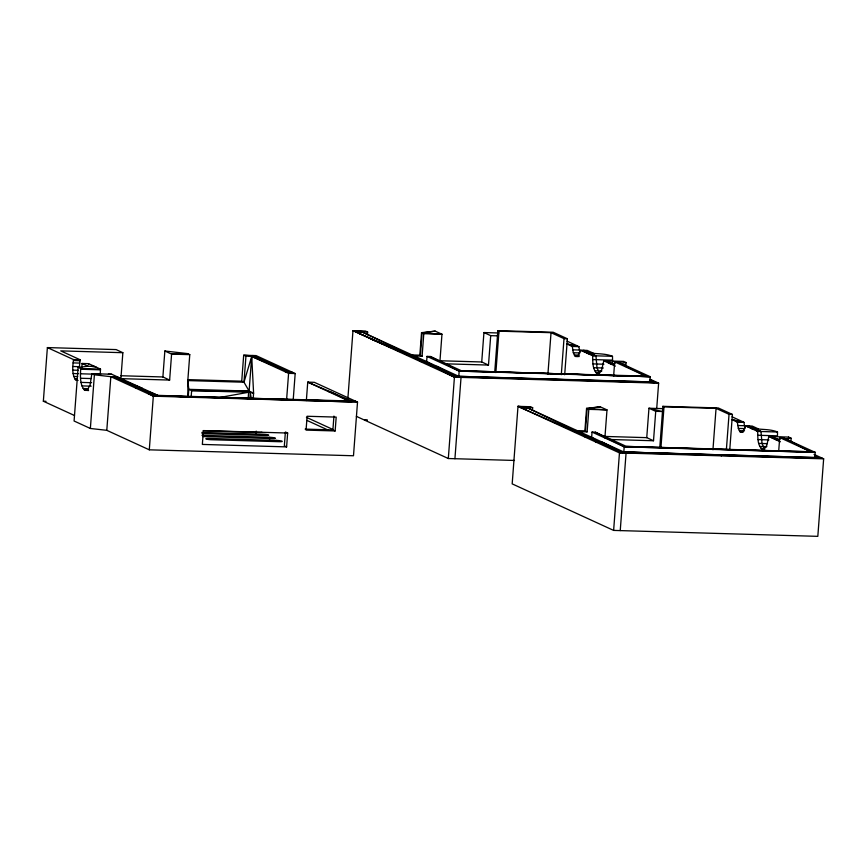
<?xml version="1.0" encoding="UTF-8"?>
<svg xmlns="http://www.w3.org/2000/svg" width="867" height="867" viewBox="0 0 867 867"><rect width="100%" height="100%" fill="white"/><g stroke="black" fill="none" stroke-linecap="round" stroke-linejoin="round"><path stroke-width="1.3" d="M599.682 373.818L597.471 373.753C592.128 369.786 592.909 361.712 592.649 355.73L580.619 350.214L577.65 356.478L575.265 356.413L573.315 352.739L572.307 346.442L566.996 343.961L578.918 346.637L579.925 352.934L573.315 352.739M612.622 362.308L612.481 356.304C602.793 352.316 591.489 355.047 581.779 350.702L583.924 350.311L595.954 355.828L597.005 367.814L599.335 372.908L596.03 372.821M764.705 449.496L762.505 449.431C757.151 445.475 757.931 437.391 757.682 431.408L745.653 425.892L742.683 432.167L740.299 432.102L738.337 428.428L737.329 422.131L732.03 419.639L743.94 422.327L744.948 428.612L738.337 428.428M757.65 435.256L777.471 435.83L777.504 431.994C767.815 427.995 756.523 430.736 746.812 426.38L748.958 425.99L760.988 431.506L762.028 443.503L764.358 448.597L761.053 448.499M88.586 390.583L84.467 390.096C79.547 384.244 80.436 375.682 80.685 368.529L78.117 367.359L74.085 421.004L90.363 428.471L106.793 430.325L149.297 449.821L353.487 455.76L357.518 402.115L314.342 382.325L307.742 382.13L306.354 400.543M357.518 402.115L159.929 396.371L111.691 374.241L91.869 373.666L90.092 384.894L87.448 389.727L85.952 390.508M100.225 374.349L100.507 369.114L88.597 363.652L81.997 363.457L81.953 367.207M191.13 397.324L191.629 390.594L188.811 389.337L187.814 380.58L189.765 354.646L187.51 353.595L164.849 351.005L162.888 376.961L169.639 380.06L171.59 354.115L164.849 351.005M253.197 398.517L253.597 393.13L251.712 356.445L253.89 356.012L243.681 355.232L241.73 381.187L243.985 382.217L249.111 391.071L253.597 393.13L248.623 392.263L191.629 390.594L249.111 391.071L251.712 356.445L244.808 355.752M74.497 415.51L43.35 401.226L47.382 347.58L116.113 349.585L122.854 352.696L120.903 378.641L169.639 380.06M78.084 380.429L75.711 380.245C71.647 374.262 72.655 366.373 73.532 359.577L47.382 347.58M72.774 366.492L79.374 366.687L80.143 359.772L60.733 350.875L122.854 352.696M88.532 364.519L88.597 363.652M90.363 428.471L94.395 374.815L91.869 373.666M108.386 374.143L111.691 374.241M106.793 430.325L110.835 376.679L117.435 376.874M149.297 449.821L153.329 396.176L110.835 376.679L94.395 374.815M188.302 396.056L188.811 389.337L249.111 391.071M187.879 396.219L187.814 380.58L243.985 382.217L245.935 356.283M248.125 398.993L248.623 392.263L219.676 397.487M249.891 398.419L250.292 393.033L251.257 397.92M256.014 433.413L256.188 431.105M269.539 439.612L269.713 437.304L201.978 435.332M286.598 399.644L288.7 371.976L252.763 355.492M286.609 446.884L287.649 433.034L285.395 432.004L284.343 445.844L286.609 446.884L202.347 444.424L203.387 430.585L287.649 433.034M293.209 399.839L295.181 373.536L256.068 355.589L243.681 355.232M335.15 430.953L306.073 430.108L307.113 416.258L336.19 417.103L335.15 430.953L332.895 429.913L333.936 416.073M347.862 398.668L352.977 330.674L365.365 331.031L367.63 332.028L367.424 334.673M421.535 332.668L423.79 333.676L422.099 356.196L419.845 355.167L421.535 332.668L435.201 331.129L441.964 334.207L439.959 360.975M420.408 355.427L422.099 332.928L435.201 331.129M658.627 383.149L454.427 377.199L434.064 366.416L426.629 361.593L427.019 356.402L430.325 356.489L461.352 370.729L650.152 376.69L649.762 381.881L654.195 382.531L650.467 379.41L658.627 383.149L656.72 408.476M514.467 460.453L448.315 458.524L454.427 377.199L434.064 366.416L352.977 330.674L367.63 332.028M430.325 356.489L459.174 371.119L458.784 376.311L461.038 377.394L454.926 458.719M483.938 332.549L490.7 335.648L488.489 365.072L481.727 361.973L483.938 332.549L498.763 332.982M494.743 371.986L497.853 330.652L553.211 332.256L567.386 338.769L564.688 374.75M495.87 372.572L498.98 331.161L497.853 330.652M532.457 410.362L532.652 407.707L530.398 406.721L518 406.352L512.18 483.873L613.63 530.409L817.819 536.348L823.65 458.827L814.037 454.416M547.922 374.089L551.033 332.679L498.98 331.161M561.296 374.696L564.005 338.629L551.033 332.679M586.569 408.357L588.823 409.354L587.132 431.885L584.878 430.845L586.569 408.357L600.224 406.818L606.998 409.885L604.884 437.998M585.442 431.105L587.132 408.606L600.224 406.818M622.755 452.975L599.086 442.105L591.652 437.271L592.042 432.08L595.347 432.178L626.375 446.407L810.743 451.783L815.186 452.368L814.796 457.559L819.217 458.22L814.514 456.053M613.608 376.343L614.692 361.864L617.998 361.962L650.152 376.69L459.174 371.119L427.019 356.402M625.822 366.568L626.126 362.569L623.601 361.409L603.768 360.824L601.774 369.58L600.452 372.084L597.471 373.753M613.63 530.409L619.461 452.888L518 406.352L532.652 407.707M595.347 432.178L624.207 446.808L623.817 452L626.061 453.073L620.241 530.593M655.734 411.326L662.486 411.522L648.96 408.238L655.734 411.326L653.512 440.75L646.749 437.651L648.96 408.238L662.442 408.628M659.776 447.675L662.876 406.33L718.234 407.945L732.42 414.448L729.819 449.095M660.892 448.261L664.003 406.851L662.876 406.33M712.945 449.778L716.055 408.368L664.003 406.851M726.427 449.052L729.039 414.318L716.055 408.368M778.729 450.71L779.715 437.553L783.02 437.64L815.186 452.368L624.207 446.808L592.042 432.08M790.845 442.257L791.148 438.247L788.623 437.087L768.801 436.513L766.796 445.27L765.474 447.762L762.505 449.431M771.977 437.9L772.107 436.61L779.205 439.862L775.9 439.742M788.493 438.377L788.623 437.087M243.985 382.217L251.712 356.445L288.7 371.976L292.006 372.073M452.173 376.159L355.947 332.039L357.93 331.519L354.657 331.422M823.65 458.827L619.461 452.888L623.817 452L814.796 457.559L620.501 451.945L602.392 442.192L599.086 442.105L520.98 407.718L522.953 407.197L519.68 407.111M434.064 366.416L456.606 376.777L649.762 381.881L455.478 376.256L437.369 366.503L430.758 366.318M350.907 401.93L152.202 395.655M459.174 371.119L645.72 376.094L617.998 361.962M624.207 446.808L810.743 451.783L783.02 437.64M78.117 367.359L88.109 366.264L94.72 366.459M619.872 363.251L626.126 362.569M783.649 439.07L791.148 438.247M355.232 331.682L357.93 331.519M520.265 407.371L522.953 407.197M188.074 353.855L171.59 354.115L189.765 354.646M135.783 388.123L142.264 388.264L115.484 377.394L151.844 394.073L157.675 395.341M328.192 391.526L329.85 391.559L349.78 401.41M426.629 361.593L420.018 361.409M285.395 371.889L288.7 371.976M159.929 396.371L155.507 395.753L355.264 401.096M585.052 437.087L591.652 437.271L623.817 452L819.217 458.22M423.79 333.676L441.964 334.207L422.099 332.928M490.7 335.648L497.463 335.843M578.918 346.637L572.307 346.442L577.736 346.052L566.996 341.121M572.664 349.824L579.275 350.019M580.619 350.214L587.23 350.409L593.407 353.237M574.203 354.982L579.492 355.145M592.649 355.73L612.481 356.304M575.265 356.413L579.232 356.532M592.627 359.567L612.449 360.141M409.148 354.852L419.845 355.167M414.079 355.969L422.099 356.196M615.028 363.62L609.523 363.446L603.768 360.824M592.974 363.902L603.909 364.216M439.764 360.748L481.727 361.973M593.7 367.716L603.356 367.998M445.172 363.804L488.489 365.072M594.74 370.762L601.861 370.968M73.532 359.577L80.143 359.772M73.467 360.499L80.067 360.694M73.045 362.894L79.656 363.089M657.5 382.629L456.606 376.777L457.733 377.297M96.074 367.077L91.414 366.362M295.181 373.536L288.57 373.341L251.712 356.445M80.685 368.529L100.507 369.114M80.642 369.234L100.474 369.819M72.795 370.122L78.084 370.274M91.848 373.861L100.745 374.121M73.142 373.525L78.431 373.677M80.393 373.775L92.292 374.121M120.925 375.736L162.888 376.961M112.179 377.297L118.79 377.492M188.237 379.627L241.73 381.187M73.771 376.473L77.737 376.592M80.533 378.261L91.111 378.565M74.649 378.771L77.293 378.846M81.064 382.401L91.631 382.705M81.931 385.902L91.187 386.162M83.091 388.524L88.38 388.676M84.467 390.096L88.423 390.204M148.539 393.986L155.139 394.182L139.088 388.221M151.075 395.146L353.086 401.508L307.742 382.13L348.653 400.901M158.802 395.851L356.391 401.605M153.329 396.176L156.634 396.262M588.823 409.354L606.998 409.885L587.132 408.606M43.35 401.226L46.038 401.313M743.94 422.327L737.329 422.131L742.77 421.741L732.019 416.81M737.698 425.513L744.298 425.708M745.653 425.892L752.253 426.087L758.43 428.927M739.226 430.671L744.515 430.823M757.682 431.408L777.504 431.994M740.299 432.102L742.943 432.178M575.515 430.574L584.878 430.845M577.769 431.614L587.132 431.885M780.051 439.309L774.545 439.125L768.801 436.513M758.007 439.58L768.931 439.905M604.787 436.426L646.749 437.651M305.141 429.111L332.895 429.913M758.723 443.405L767.111 443.644M610.195 439.493L653.512 440.75M759.763 446.44L766.883 446.646M595.781 442.007L599.086 442.105M203.225 430.769L259.005 432.395A4.378 0.574 4.3 0 0 261.877 432.178M201.859 432.427L262.95 434.204A4.378 0.574 4.3 0 1 268.488 434.974A4.378 0.574 4.3 0 1 265.768 435.494L202.022 433.641M621.628 452.466L822.523 458.318M461.352 370.729L650.152 376.69M650.044 379.497L654.195 382.531L458.784 376.311L362.883 332.354L352.977 330.674M626.375 446.407L815.186 452.368M586.796 353.021L590.102 353.14L587.371 353.281L591.457 353.758L591.5 355.156L594.805 355.297L591.652 355.232L595.954 355.828M588.151 353.638L591.457 353.758M610.877 364.064L614.172 364.183L607.073 360.921L609.523 363.446L615.364 366.123M751.83 428.71L755.135 428.829L752.404 428.97L756.479 429.447L756.533 430.845L759.828 430.986L756.674 430.921L760.988 431.506M753.185 429.328L756.479 429.447M564.005 338.629L567.386 338.769M729.039 414.318L732.42 414.448M571.136 345.814L574.442 345.955L566.996 343.961M736.159 421.503L739.464 421.644L732.03 419.639M355.947 332.039L362.883 332.354M520.98 407.718L527.905 408.043L591.652 437.271M518 406.352L527.905 408.043M372.702 339.723L423.324 361.506L361.842 331.855M370.783 338.834L423.324 361.506L359.176 333.513M253.728 398.376L255.418 399.145M614.692 361.864L645.72 376.094M779.715 437.553L810.743 451.783M649.481 380.375L654.195 382.531M780.387 441.802L774.545 439.125L772.107 436.61M555.4 379.659L556.527 380.169M720.423 455.338L721.55 455.858M356.359 416.355L448.315 458.524M306.409 417.32L332.841 429.447M307.016 420.43L328.636 430.346M81.997 363.457L88.109 366.264M526.876 407.544L588.346 437.185M269.713 437.304A4.378 0.574 4.3 0 1 275.251 438.073A4.378 0.574 4.3 0 1 272.531 438.594L204.796 436.621A4.378 0.574 4.3 0 1 202.542 436.48M367.37 420.224L364.671 420.17L367.359 420.235M276.475 440.403L208.741 438.431A4.378 0.574 4.3 0 0 206.021 438.962A4.378 0.574 4.3 0 0 211.559 439.732L279.293 441.704A4.378 0.574 4.3 0 0 282.013 441.173A4.378 0.574 4.3 0 0 276.475 440.403"/></g></svg>
